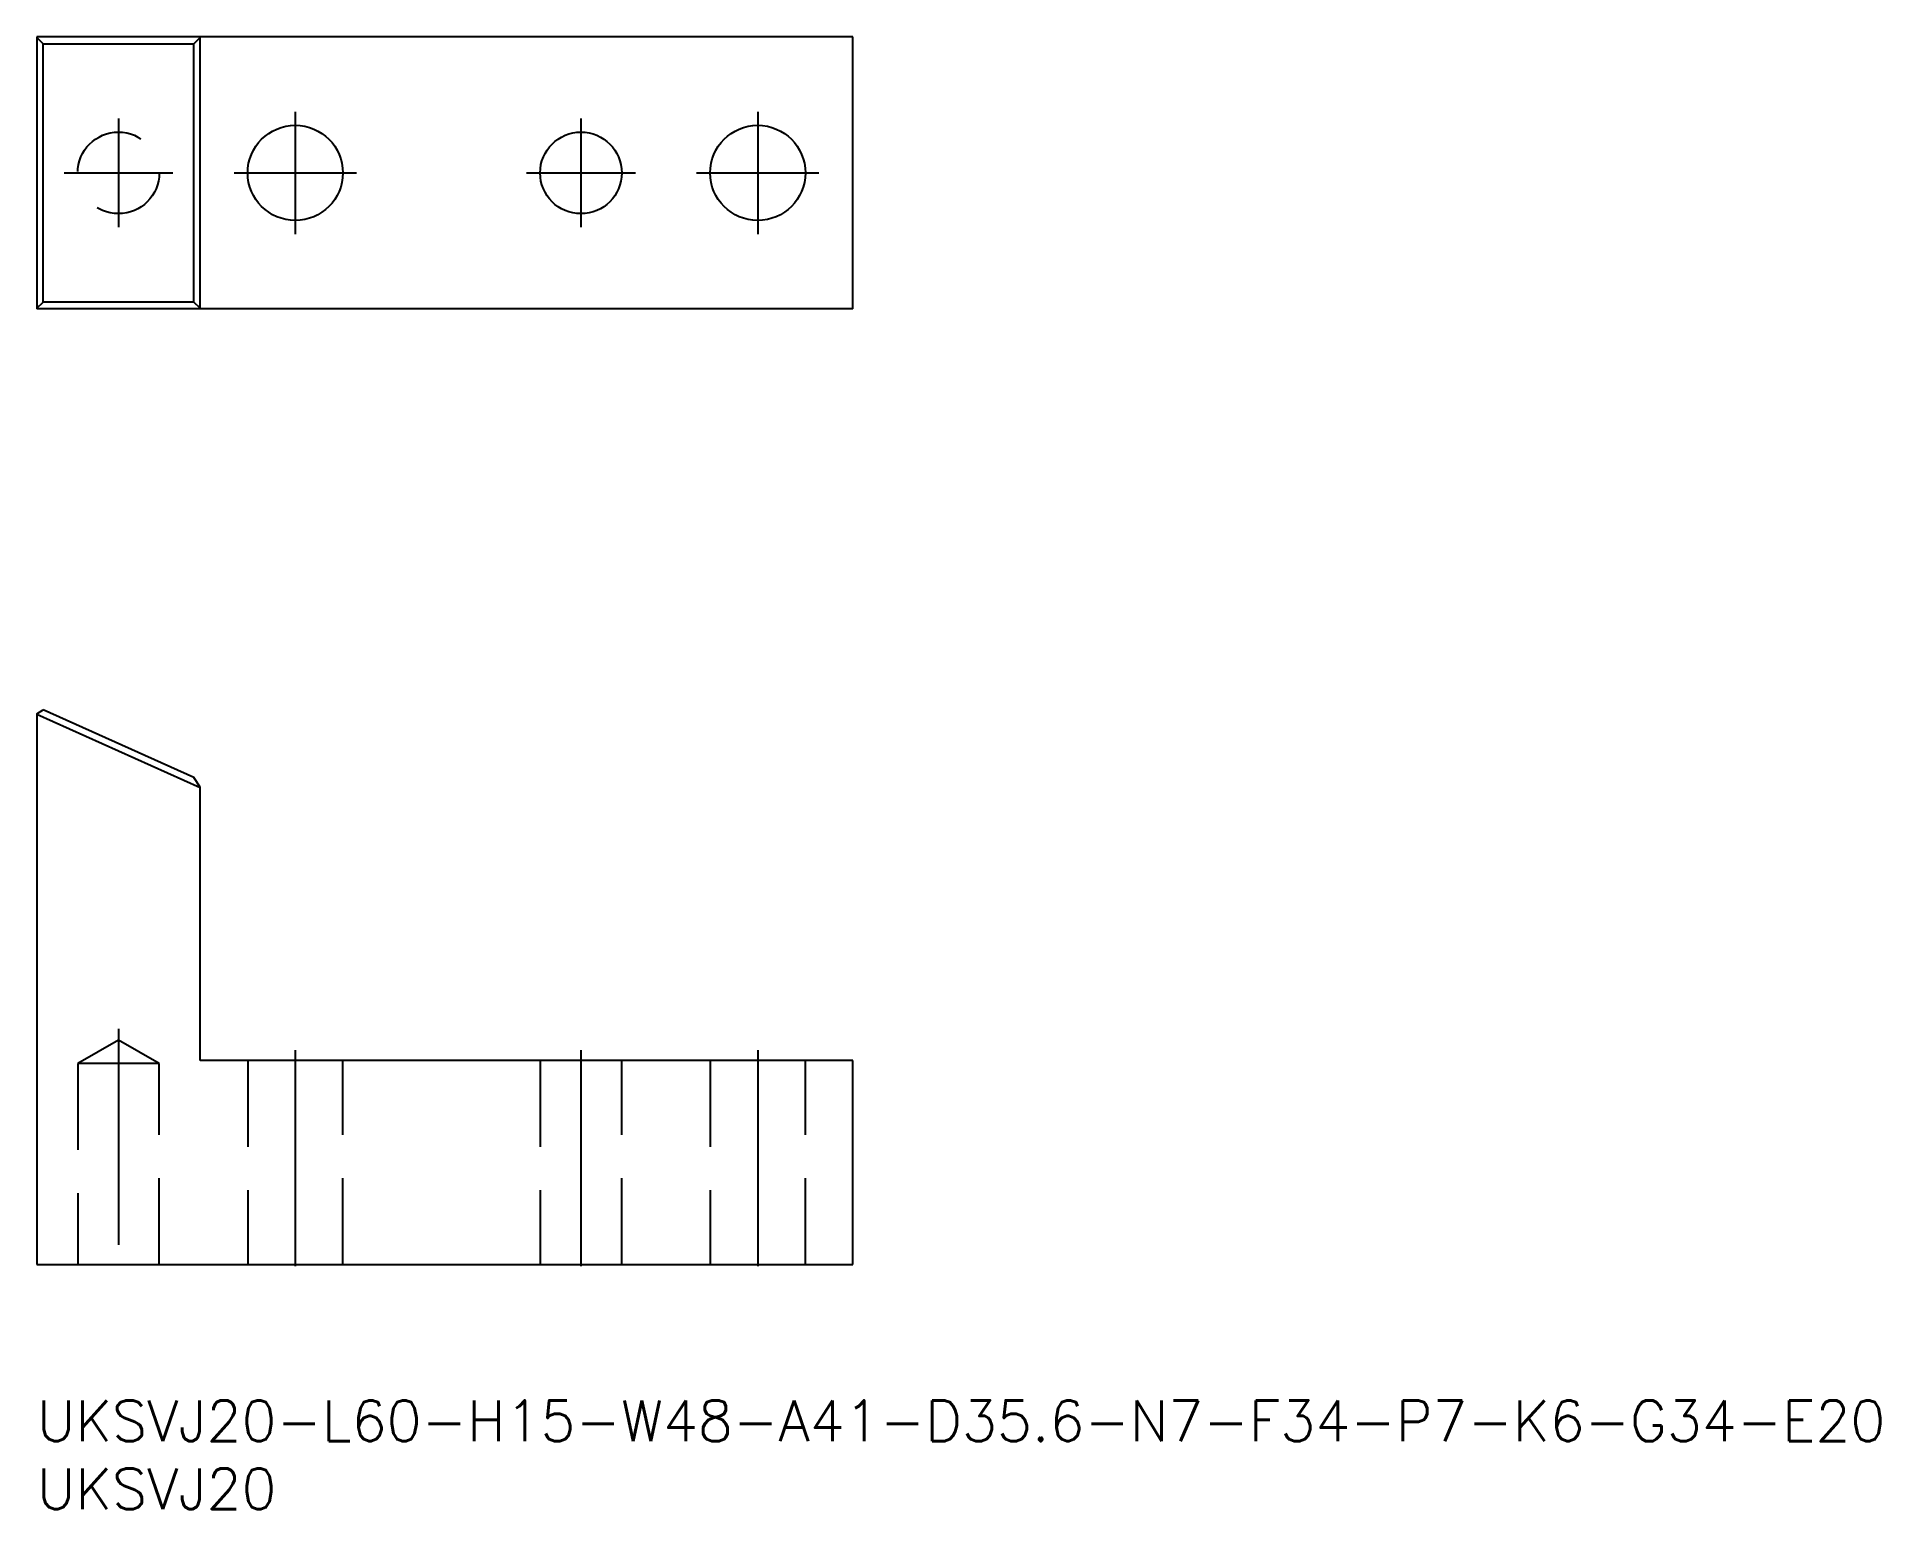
# Model space of a CAD drawing. Extents: x 0 to 136, y -8 to 100.
import ezdxf

# ---------------------------------------------------------------- set-up
doc = ezdxf.new("R2010")
doc.units = 0
doc.header["$LTSCALE"] = 0.5
doc.linetypes.add('CENTER', pattern=[50.8, 31.75, -6.35, 6.35, -6.35])
doc.linetypes.add('DASHED', pattern=[19.05, 12.7, -6.35])
for name, color, linetype in [('MSM_CENTER', 1, 'CENTER'), ('MSM_CONTINUOUS', 7, 'CONTINUOUS'), ('MSM_DASHED', 4, 'DASHED'), ('MSM_PART_NUMBER', 7, 'CONTINUOUS')]:
    doc.layers.add(name, color=color, linetype=linetype)
doc.styles.get("Standard").update_dxf_attribs({"font": 'txt.shx', "height": 3, "bigfont": 'bigfont.shx'})

# ---------------------------------------------------------------- blocks, each defined once
blk = doc.blocks.new('*U23')
at = {"layer": 'MSM_PART_NUMBER'}
blk.add_text('UKSVJ20-L60-H15-W48-A41-D35.6-N7-F34-P7-K6-G34-E20', height=3, dxfattribs=at).set_placement((0, -3))
blk = doc.blocks.new('*U24')
at = {"layer": 'MSM_PART_NUMBER'}
blk.add_text('UKSVJ20', height=3, dxfattribs=at).set_placement((0, -8))

msp = doc.modelspace()

# ---------------------------------------------------------------- linework, layer by layer
at = {"layer": 'MSM_CENTER'}
for p, q in [((6, 94.29), (6, 86.29)), ((19, 94.79), (19, 85.79)), ((40, 94.29), (40, 86.29)), ((53, 94.79), (53, 85.79)), ((2, 90.29), (10, 90.29)), ((14.5, 90.29), (23.5, 90.29)), ((36, 90.29), (44, 90.29)), ((48.5, 90.29), (57.5, 90.29)), ((6, 27.32), (6, 9.17)), ((19, 25.75), (19, 9.25)), ((40, 25.75), (40, 9.25)), ((53, 25.75), (53, 9.25))]:
    msp.add_line(p, q, dxfattribs=at)
at = {"layer": 'MSM_CONTINUOUS'}
for p, q in [((60, 100.29), (0, 100.29)), ((0, 100.29), (0, 80.29)), ((12, 80.29), (12, 100.29)), ((60, 80.29), (60, 100.29)), ((0.46, 99.79), (0, 100.25)), ((0.46, 80.79), (0.46, 99.79)), ((0.46, 99.79), (11.54, 99.79)), ((12, 100.25), (11.54, 99.79)), ((11.54, 80.79), (11.54, 99.79)), ((12, 80.29), (12, 99.29)), ((0, 80.34), (0.46, 80.79)), ((60, 80.29), (0, 80.29)), ((11.54, 80.79), (0.46, 80.79)), ((12, 80.34), (11.54, 80.79)), ((0, 50.5), (0.46, 50.79)), ((0, 50.5), (0, 10)), ((12, 45.05), (0, 50.45)), ((11.54, 45.81), (0.46, 50.79)), ((12, 45.1), (11.54, 45.81)), ((12, 25), (12, 45.1)), ((60, 25), (12, 25)), ((60, 10), (60, 25)), ((0, 10), (60, 10))]:
    msp.add_line(p, q, dxfattribs=at)
for centre, radius in [((19, 90.29), 3.5), ((53, 90.29), 3.5), ((40, 90.29), 3)]:
    msp.add_circle(centre, radius, dxfattribs=at)
at = {"layer": 'MSM_DASHED'}
for p, q in [((6, 26.5), (3, 24.77)), ((9, 24.77), (6, 26.5)), ((3, 24.77), (3, 10)), ((9, 24.77), (3, 24.77)), ((9, 10), (9, 24.77)), ((15.5, 25), (15.5, 10)), ((22.5, 10), (22.5, 25)), ((37, 25), (37, 10)), ((43, 10), (43, 25)), ((49.5, 25), (49.5, 10)), ((56.5, 10), (56.5, 25))]:
    msp.add_line(p, q, dxfattribs=at)
msp.add_circle((6, 90.29), 3, dxfattribs=at)

# ---------------------------------------------------------------- block references
at = {"layer": 'MSM_CONTINUOUS'}
for name in ['*U23', '*U24']:
    msp.add_blockref(name, (0, 0), dxfattribs=at)

doc.saveas('drawing.dxf')
